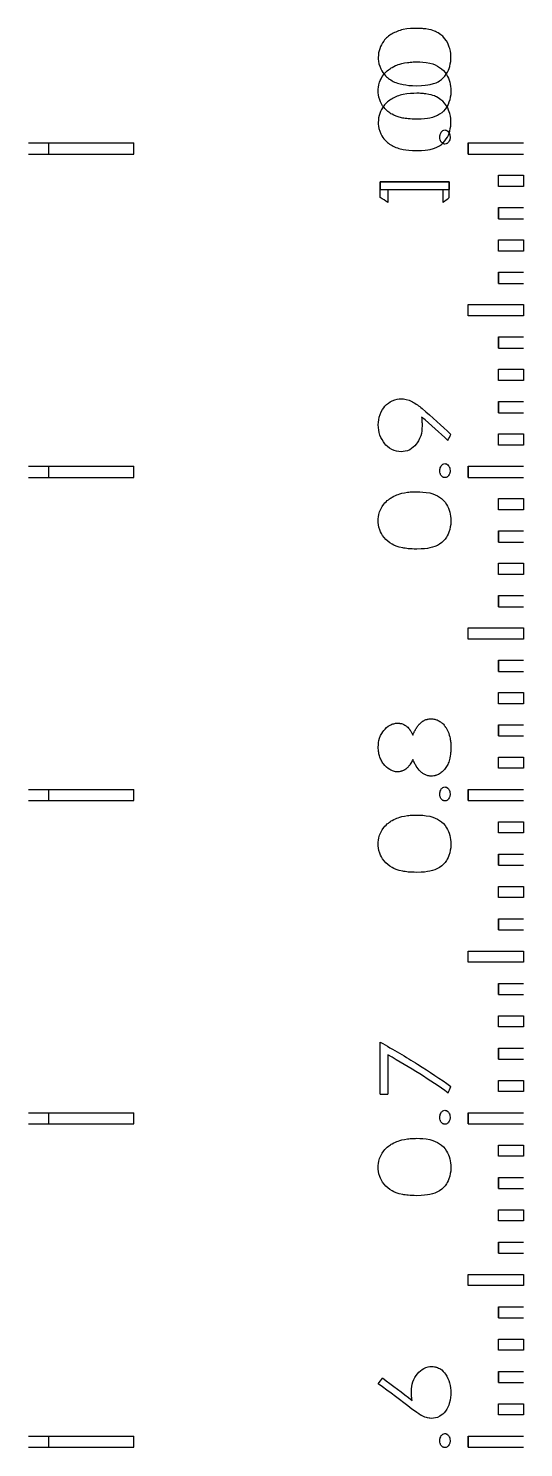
# Model space of a CAD drawing. Header units: inches. Extents: x -0.24 to 0.24, y -1.88 to 1.97.
# Drawn here: x -0.176 to 0.176, y 0.044 to 1.053 of the extents above; entities that cross this region are included whole.
import ezdxf

# ---------------------------------------------------------------- set-up
doc = ezdxf.new("R2010")
doc.units = ezdxf.units.IN
doc.layers.get('0').update_dxf_attribs({"linetype": 'CONTINUOUS'})

msp = doc.modelspace()

# ---------------------------------------------------------------- linework, layer by layer
for p, q in [((-0.176, 0.972), (-0.101, 0.972)), ((-0.1618, 0.972), (-0.1618, 0.964)), ((-0.101, 0.964), (-0.101, 0.972)), ((0.1367, 0.972), (0.176, 0.972)), ((-0.176, 0.964), (-0.101, 0.964)), ((0.1367, 0.964), (0.176, 0.964)), ((0.0741, 0.9442), (0.0741, 0.9388)), ((0.0741, 0.9331), (0.0741, 0.9442)), ((0.1232, 0.9331), (0.1232, 0.9442)), ((0.1232, 0.9442), (0.1232, 0.9388)), ((0.0741, 0.9388), (0.1187, 0.9388)), ((0.0796, 0.9388), (0.1232, 0.9388)), ((0.0796, 0.9388), (0.0796, 0.9295)), ((0.1187, 0.9388), (0.1187, 0.9295)), ((0.1581, 0.926), (0.176, 0.926)), ((0.1581, 0.918), (0.176, 0.918)), ((0.1581, 0.88), (0.176, 0.88)), ((0.1581, 0.872), (0.176, 0.872)), ((0.1581, 0.834), (0.176, 0.834)), ((0.1581, 0.826), (0.176, 0.826)), ((0.1581, 0.788), (0.176, 0.788)), ((0.1581, 0.78), (0.176, 0.78)), ((-0.176, 0.742), (-0.101, 0.742)), ((-0.1618, 0.742), (-0.1618, 0.734)), ((-0.101, 0.734), (-0.101, 0.742)), ((0.1367, 0.742), (0.176, 0.742)), ((-0.176, 0.734), (-0.101, 0.734)), ((0.1367, 0.734), (0.176, 0.734)), ((0.1581, 0.696), (0.176, 0.696)), ((0.1581, 0.688), (0.176, 0.688)), ((0.1581, 0.65), (0.176, 0.65)), ((0.1581, 0.642), (0.176, 0.642)), ((0.1581, 0.604), (0.176, 0.604)), ((0.1581, 0.596), (0.176, 0.596)), ((0.1581, 0.558), (0.176, 0.558)), ((0.1581, 0.55), (0.176, 0.55)), ((-0.176, 0.512), (-0.101, 0.512)), ((-0.1618, 0.512), (-0.1618, 0.504)), ((-0.101, 0.504), (-0.101, 0.512)), ((0.1367, 0.512), (0.176, 0.512)), ((-0.176, 0.504), (-0.101, 0.504)), ((0.1367, 0.504), (0.176, 0.504)), ((0.1581, 0.466), (0.176, 0.466)), ((0.1581, 0.458), (0.176, 0.458)), ((0.1581, 0.42), (0.176, 0.42)), ((0.1581, 0.412), (0.176, 0.412)), ((0.1581, 0.374), (0.176, 0.374)), ((0.1581, 0.366), (0.176, 0.366)), ((0.0741, 0.2953), (0.0741, 0.3322)), ((0.0796, 0.3231), (0.0796, 0.2953)), ((0.1581, 0.328), (0.176, 0.328)), ((0.1581, 0.32), (0.176, 0.32)), ((0.0741, 0.2953), (0.0796, 0.2953)), ((-0.176, 0.282), (-0.101, 0.282)), ((-0.176, 0.274), (-0.101, 0.274)), ((-0.1618, 0.282), (-0.1618, 0.274)), ((-0.101, 0.274), (-0.101, 0.282)), ((0.1367, 0.282), (0.176, 0.282)), ((0.1367, 0.274), (0.176, 0.274)), ((0.1581, 0.236), (0.176, 0.236)), ((0.1581, 0.228), (0.176, 0.228)), ((0.1581, 0.19), (0.176, 0.19)), ((0.1581, 0.182), (0.176, 0.182)), ((0.1581, 0.144), (0.176, 0.144)), ((0.1581, 0.136), (0.176, 0.136)), ((0.1581, 0.098), (0.176, 0.098)), ((0.1581, 0.09), (0.176, 0.09)), ((-0.176, 0.052), (-0.101, 0.052)), ((-0.1618, 0.052), (-0.1618, 0.044)), ((-0.101, 0.044), (-0.101, 0.052)), ((0.1367, 0.052), (0.176, 0.052)), ((-0.176, 0.044), (-0.101, 0.044)), ((0.1367, 0.044), (0.176, 0.044))]:
    msp.add_line(p, q)
for points in [[(0.1367, 0.972), (0.1367, 0.964)], [(0.0741, 0.9442), (0.1232, 0.9442)], [(0.1581, 0.949), (0.176, 0.949), (0.176, 0.941), (0.1581, 0.941)], [(0.1581, 0.926), (0.1581, 0.918)], [(0.1581, 0.903), (0.176, 0.903), (0.176, 0.895), (0.1581, 0.895)], [(0.1581, 0.88), (0.1581, 0.872)], [(0.1367, 0.857), (0.176, 0.857), (0.176, 0.849), (0.1367, 0.849)], [(0.1581, 0.834), (0.1581, 0.826)], [(0.1581, 0.811), (0.176, 0.811), (0.176, 0.803), (0.1581, 0.803)], [(0.1581, 0.788), (0.1581, 0.78)], [(0.1581, 0.765), (0.176, 0.765), (0.176, 0.757), (0.1581, 0.757)], [(0.1367, 0.742), (0.1367, 0.734)], [(0.1581, 0.719), (0.176, 0.719), (0.176, 0.711), (0.1581, 0.711)], [(0.1581, 0.696), (0.1581, 0.688)], [(0.1581, 0.673), (0.176, 0.673), (0.176, 0.665), (0.1581, 0.665)], [(0.1581, 0.65), (0.1581, 0.642)], [(0.1367, 0.627), (0.176, 0.627), (0.176, 0.619), (0.1367, 0.619)], [(0.1581, 0.604), (0.1581, 0.596)], [(0.1581, 0.581), (0.176, 0.581), (0.176, 0.573), (0.1581, 0.573)], [(0.1581, 0.558), (0.1581, 0.55)], [(0.1581, 0.535), (0.176, 0.535), (0.176, 0.527), (0.1581, 0.527)], [(0.1367, 0.512), (0.1367, 0.504)], [(0.1581, 0.489), (0.176, 0.489), (0.176, 0.481), (0.1581, 0.481)], [(0.1581, 0.466), (0.1581, 0.458)], [(0.1581, 0.443), (0.176, 0.443), (0.176, 0.435), (0.1581, 0.435)], [(0.1581, 0.42), (0.1581, 0.412)], [(0.1367, 0.397), (0.176, 0.397), (0.176, 0.389), (0.1367, 0.389)], [(0.1581, 0.374), (0.1581, 0.366)], [(0.1581, 0.351), (0.176, 0.351), (0.176, 0.343), (0.1581, 0.343)], [(0.1581, 0.328), (0.1581, 0.32)], [(0.1581, 0.305), (0.176, 0.305), (0.176, 0.297), (0.1581, 0.297)], [(0.1367, 0.282), (0.1367, 0.274)], [(0.1581, 0.259), (0.176, 0.259), (0.176, 0.251), (0.1581, 0.251)], [(0.1581, 0.236), (0.1581, 0.228)], [(0.1581, 0.213), (0.176, 0.213), (0.176, 0.205), (0.1581, 0.205)], [(0.1581, 0.19), (0.1581, 0.182)], [(0.1367, 0.167), (0.176, 0.167), (0.176, 0.159), (0.1367, 0.159)], [(0.1581, 0.144), (0.1581, 0.136)], [(0.1581, 0.121), (0.176, 0.121), (0.176, 0.113), (0.1581, 0.113)], [(0.1581, 0.098), (0.1581, 0.09)], [(0.1581, 0.075), (0.176, 0.075), (0.176, 0.067), (0.1581, 0.067)], [(0.1367, 0.052), (0.1367, 0.044)]]:
    msp.add_lwpolyline(points, close=True)
for centre, major_axis, ratio, start_param, end_param in [((-0.0252, 0.9313), (-0.2077, 0.1069), 0.216906, 4.298479, 4.328826), ((-0.0396, 0.9313), (0.2157, 0.0897), 0.34142, 5.384861, 5.415208), ((-0.1602, 0.7624), (0.2867, 0.3529), 0.52626, 5.11078, 5.121992), ((-0.2746, 0.2984), (0.3451, 0.5415), 0.554309, 5.047922, 5.056021), ((-0.0716, 0.0912), (0.2517, 0.3054), 0.292369, 4.942244, 4.955444)]:
    msp.add_ellipse(centre, major_axis=major_axis, ratio=ratio, start_param=start_param, end_param=end_param)
for points, knots in [([(0.1001, 1.0534), (0.0974, 1.0533), (0.094, 1.0533), (0.0872, 1.0518), (0.0846, 1.0507), (0.0803, 1.0482), (0.0782, 1.0465), (0.0753, 1.0428), (0.0744, 1.0409), (0.073, 1.0369), (0.0727, 1.035), (0.0727, 1.0327)], [-0.1041501, -0.1041501, -0.1041501, -0.1041501, -0.0807657, -0.0807657, -0.0586746, -0.0586746, -0.0352729, -0.0352729, -0.0177305, -0.0177305, 0, 0, 0, 0]), ([(0.1243, 1.0327), (0.1243, 1.0343), (0.1242, 1.0365), (0.1232, 1.0403), (0.1225, 1.0423), (0.1194, 1.0472), (0.1174, 1.0488), (0.1147, 1.0506), (0.1134, 1.0512), (0.1114, 1.052), (0.1094, 1.0526), (0.1052, 1.0532), (0.1042, 1.0532), (0.1025, 1.0533), (0.1012, 1.0534), (0.1001, 1.0534)], [-0.05564608, -0.05564608, -0.05564608, -0.05564608, -0.0468896, -0.0468896, -0.04262605, -0.04262605, -0.03710661, -0.03710661, -0.02892229, -0.02892229, -0.01686502, -0.01686502, -0.01095235, -0.01095235, 0, 0, 0, 0]), ([(0.0727, 1.0327), (0.0727, 1.0312), (0.0728, 1.029), (0.0746, 1.0239), (0.0758, 1.0221), (0.0781, 1.0192), (0.0801, 1.0175), (0.0849, 1.0148), (0.0875, 1.014), (0.0926, 1.013), (0.0956, 1.0126), (0.1001, 1.0126)], [-0.2342191, -0.2342191, -0.2342191, -0.2342191, -0.1955621, -0.1955621, -0.1575839, -0.1575839, -0.0998033, -0.0998033, -0.0415217, -0.0415217, 0, 0, 0, 0]), ([(0.1001, 1.0126), (0.105, 1.0127), (0.1076, 1.013), (0.113, 1.0142), (0.1151, 1.0153), (0.1181, 1.0173), (0.1197, 1.0189), (0.1222, 1.0226), (0.123, 1.0245), (0.1242, 1.0289), (0.1243, 1.0311), (0.1243, 1.0327)], [-0.04051557, -0.04051557, -0.04051557, -0.04051557, -0.03680281, -0.03680281, -0.03043587, -0.03043587, -0.0205326, -0.0205326, -0.01211017, -0.01211017, 0, 0, 0, 0]), ([(0.0727, 1.0088), (0.0727, 1.0104), (0.0728, 1.0126), (0.0741, 1.0164), (0.075, 1.0185), (0.0788, 1.0234), (0.0812, 1.0249), (0.0844, 1.0267), (0.0859, 1.0273), (0.0881, 1.0281), (0.0904, 1.0287), (0.0949, 1.0293), (0.0959, 1.0294), (0.0977, 1.0295), (0.0989, 1.0295), (0.1001, 1.0295)], [-0.05564608, -0.05564608, -0.05564608, -0.05564608, -0.0468896, -0.0468896, -0.04262605, -0.04262605, -0.03710661, -0.03710661, -0.02892229, -0.02892229, -0.01686502, -0.01686502, -0.01095235, -0.01095235, 0, 0, 0, 0]), ([(0.1001, 1.0295), (0.1027, 1.0295), (0.106, 1.0294), (0.1123, 1.028), (0.1145, 1.0269), (0.1182, 1.0243), (0.1199, 1.0227), (0.1222, 1.0189), (0.123, 1.0171), (0.124, 1.0131), (0.1243, 1.0112), (0.1243, 1.0088)], [-0.1041501, -0.1041501, -0.1041501, -0.1041501, -0.0807657, -0.0807657, -0.0586746, -0.0586746, -0.0352729, -0.0352729, -0.0177305, -0.0177305, 0, 0, 0, 0]), ([(0.1001, 0.9888), (0.0951, 0.9888), (0.0923, 0.9892), (0.0864, 0.9903), (0.0839, 0.9915), (0.0804, 0.9934), (0.0784, 0.995), (0.0754, 0.9988), (0.0744, 1.0007), (0.0728, 1.0051), (0.0727, 1.0072), (0.0727, 1.0088)], [-0.04051557, -0.04051557, -0.04051557, -0.04051557, -0.03680281, -0.03680281, -0.03043587, -0.03043587, -0.0205326, -0.0205326, -0.01211017, -0.01211017, 0, 0, 0, 0]), ([(0.1001, 1.0072), (0.0974, 1.0072), (0.094, 1.0071), (0.0872, 1.0057), (0.0846, 1.0046), (0.0803, 1.002), (0.0782, 1.0004), (0.0753, 0.9966), (0.0744, 0.9948), (0.073, 0.9908), (0.0727, 0.9888), (0.0727, 0.9865)], [-0.1041501, -0.1041501, -0.1041501, -0.1041501, -0.0807657, -0.0807657, -0.0586746, -0.0586746, -0.0352729, -0.0352729, -0.0177305, -0.0177305, 0, 0, 0, 0]), ([(0.1243, 1.0088), (0.1243, 1.0074), (0.1242, 1.0051), (0.1228, 1), (0.1219, 0.9983), (0.12, 0.9954), (0.1184, 0.9937), (0.1142, 0.991), (0.112, 0.9901), (0.1073, 0.9892), (0.1046, 0.9888), (0.1001, 0.9888)], [-0.2342191, -0.2342191, -0.2342191, -0.2342191, -0.1955621, -0.1955621, -0.1575839, -0.1575839, -0.0998033, -0.0998033, -0.0415217, -0.0415217, 0, 0, 0, 0]), ([(0.1243, 0.9865), (0.1243, 0.9881), (0.1242, 0.9903), (0.1232, 0.9941), (0.1225, 0.9962), (0.1194, 1.0011), (0.1174, 1.0026), (0.1147, 1.0044), (0.1134, 1.005), (0.1114, 1.0058), (0.1094, 1.0064), (0.1052, 1.007), (0.1042, 1.0071), (0.1025, 1.0072), (0.1012, 1.0072), (0.1001, 1.0072)], [-0.05564608, -0.05564608, -0.05564608, -0.05564608, -0.0468896, -0.0468896, -0.04262605, -0.04262605, -0.03710661, -0.03710661, -0.02892229, -0.02892229, -0.01686502, -0.01686502, -0.01095235, -0.01095235, 0, 0, 0, 0]), ([(0.0727, 0.9865), (0.0727, 0.9851), (0.0728, 0.9828), (0.0746, 0.9777), (0.0758, 0.976), (0.0781, 0.9731), (0.0801, 0.9714), (0.0849, 0.9686), (0.0875, 0.9678), (0.0926, 0.9668), (0.0956, 0.9665), (0.1001, 0.9665)], [-0.2342191, -0.2342191, -0.2342191, -0.2342191, -0.1955621, -0.1955621, -0.1575839, -0.1575839, -0.0998033, -0.0998033, -0.0415217, -0.0415217, 0, 0, 0, 0]), ([(0.1001, 0.9665), (0.105, 0.9665), (0.1076, 0.9669), (0.113, 0.968), (0.1151, 0.9692), (0.1181, 0.9711), (0.1197, 0.9727), (0.1222, 0.9765), (0.123, 0.9784), (0.1242, 0.9828), (0.1243, 0.9849), (0.1243, 0.9865)], [-0.04051557, -0.04051557, -0.04051557, -0.04051557, -0.03680281, -0.03680281, -0.03043587, -0.03043587, -0.0205326, -0.0205326, -0.01211017, -0.01211017, 0, 0, 0, 0]), ([(0.1164, 0.9761), (0.1165, 0.9765), (0.1165, 0.9768), (0.1165, 0.9772), (0.1166, 0.9773), (0.1166, 0.9775), (0.1166, 0.9776), (0.1166, 0.9778), (0.1167, 0.9779), (0.1167, 0.978), (0.1169, 0.9786), (0.1172, 0.9791), (0.1175, 0.9796), (0.1177, 0.9799), (0.1179, 0.9801), (0.1181, 0.9803), (0.1182, 0.9804), (0.1183, 0.9804), (0.1184, 0.9805), (0.1185, 0.9806), (0.1186, 0.9807), (0.1187, 0.9807), (0.1191, 0.9809), (0.1195, 0.981), (0.1201, 0.9811)], [0, 0, 0, 0, 0.125, 0.125, 0.125, 0.1875, 0.1875, 0.1875, 0.25, 0.25, 0.25, 0.5, 0.5, 0.5, 0.625, 0.625, 0.625, 0.68751, 0.68751, 0.68751, 0.75, 0.75, 0.75, 1, 1, 1, 1]), ([(0.1201, 0.9811), (0.1204, 0.9811), (0.1207, 0.981), (0.1209, 0.9809), (0.1211, 0.9809), (0.1212, 0.9809), (0.1213, 0.9808), (0.1214, 0.9808), (0.1214, 0.9808), (0.1215, 0.9807), (0.122, 0.9805), (0.1224, 0.9801), (0.1227, 0.9796), (0.1229, 0.9794), (0.123, 0.9791), (0.1231, 0.9789), (0.1232, 0.9787), (0.1233, 0.9786), (0.1233, 0.9784), (0.1234, 0.9783), (0.1234, 0.9781), (0.1235, 0.978), (0.1236, 0.9775), (0.1237, 0.9769), (0.1237, 0.9761)], [0, 0, 0, 0, 0.125, 0.125, 0.125, 0.1875, 0.1875, 0.1875, 0.25, 0.25, 0.25, 0.5, 0.5, 0.5, 0.625, 0.625, 0.625, 0.687509, 0.687509, 0.687509, 0.75, 0.75, 0.75, 1, 1, 1, 1]), ([(0.1201, 0.9711), (0.1198, 0.9711), (0.1196, 0.9711), (0.1193, 0.9712), (0.1192, 0.9712), (0.1191, 0.9713), (0.119, 0.9713), (0.1189, 0.9713), (0.1188, 0.9714), (0.1187, 0.9714), (0.1183, 0.9717), (0.1179, 0.9721), (0.1175, 0.9725), (0.1173, 0.9728), (0.1172, 0.973), (0.117, 0.9733), (0.117, 0.9734), (0.1169, 0.9736), (0.1169, 0.9737), (0.1168, 0.9739), (0.1167, 0.974), (0.1167, 0.9742), (0.1166, 0.9746), (0.1165, 0.9753), (0.1164, 0.9761)], [0, 0, 0, 0, 0.125, 0.125, 0.125, 0.1875, 0.1875, 0.1875, 0.25, 0.25, 0.25, 0.5, 0.5, 0.5, 0.625, 0.625, 0.625, 0.687509, 0.687509, 0.687509, 0.75, 0.75, 0.75, 1, 1, 1, 1]), ([(0.1237, 0.9761), (0.1237, 0.9759), (0.1237, 0.9757), (0.1237, 0.9755), (0.1237, 0.9754), (0.1237, 0.9753), (0.1237, 0.9753), (0.1237, 0.9752), (0.1237, 0.9752), (0.1237, 0.9751), (0.1236, 0.9748), (0.1236, 0.9745), (0.1235, 0.9742), (0.1233, 0.9736), (0.123, 0.973), (0.1227, 0.9725), (0.1225, 0.9723), (0.1223, 0.9721), (0.1221, 0.9719), (0.122, 0.9718), (0.1219, 0.9717), (0.1218, 0.9717), (0.1217, 0.9716), (0.1216, 0.9715), (0.1215, 0.9715), (0.1212, 0.9712), (0.1207, 0.9711), (0.1201, 0.9711)], [0, 0, 0, 0, 0.0625, 0.0625, 0.0625, 0.093755, 0.093755, 0.093755, 0.125, 0.125, 0.125, 0.25, 0.25, 0.25, 0.5, 0.5, 0.5, 0.625, 0.625, 0.625, 0.68751, 0.68751, 0.68751, 0.75, 0.75, 0.75, 1, 1, 1, 1]), ([(0.0727, 0.7713), (0.0728, 0.7739), (0.073, 0.7761), (0.075, 0.7814), (0.0763, 0.7833), (0.079, 0.7862), (0.0807, 0.7875), (0.0852, 0.7897), (0.0873, 0.7898), (0.089, 0.7899)], [-0.043685, -0.043685, -0.043685, -0.043685, -0.0354731, -0.0354731, -0.02683912, -0.02683912, -0.01538497, -0.01538497, 0, 0, 0, 0]), ([(0.089, 0.7899), (0.0911, 0.7898), (0.0936, 0.7896), (0.0993, 0.7865), (0.1017, 0.7847), (0.1038, 0.783)], [-0.0574192, -0.0574192, -0.0574192, -0.0574192, -0.02350641, -0.02350641, 0, 0, 0, 0]), ([(0.089, 0.7522), (0.0869, 0.7523), (0.0847, 0.7526), (0.0799, 0.7551), (0.0783, 0.7567), (0.0759, 0.7597), (0.0747, 0.7618), (0.073, 0.7666), (0.0728, 0.7687), (0.0727, 0.7713)], [-0.06416846, -0.06416846, -0.06416846, -0.06416846, -0.05124549, -0.05124549, -0.03912226, -0.03912226, -0.02039913, -0.02039913, 0, 0, 0, 0]), ([(0.1038, 0.7706), (0.1038, 0.7681), (0.1036, 0.7659), (0.1019, 0.7607), (0.1006, 0.7588), (0.0984, 0.756), (0.0969, 0.7546), (0.0929, 0.7525), (0.0908, 0.7523), (0.089, 0.7522)], [-0.04441304, -0.04441304, -0.04441304, -0.04441304, -0.03744292, -0.03744292, -0.02872176, -0.02872176, -0.01584569, -0.01584569, 0, 0, 0, 0]), ([(0.1035, 0.7769), (0.1036, 0.7755), (0.1037, 0.7745), (0.1037, 0.7738), (0.1038, 0.7731), (0.1038, 0.772), (0.1038, 0.7706)], [0, 0, 0, 0, 0.5, 0.5, 0.5, 1, 1, 1, 1]), ([(0.1164, 0.7388), (0.1165, 0.7392), (0.1165, 0.7395), (0.1165, 0.7399), (0.1166, 0.74), (0.1166, 0.7402), (0.1166, 0.7403), (0.1166, 0.7404), (0.1167, 0.7405), (0.1167, 0.7407), (0.1169, 0.7413), (0.1172, 0.7418), (0.1175, 0.7423), (0.1177, 0.7426), (0.1179, 0.7428), (0.1181, 0.743), (0.1182, 0.743), (0.1183, 0.7431), (0.1184, 0.7432), (0.1185, 0.7433), (0.1186, 0.7434), (0.1187, 0.7434), (0.1191, 0.7436), (0.1195, 0.7437), (0.1201, 0.7438)], [0, 0, 0, 0, 0.125, 0.125, 0.125, 0.1875, 0.1875, 0.1875, 0.25, 0.25, 0.25, 0.5, 0.5, 0.5, 0.625, 0.625, 0.625, 0.68751, 0.68751, 0.68751, 0.75, 0.75, 0.75, 1, 1, 1, 1]), ([(0.1201, 0.7338), (0.1198, 0.7338), (0.1196, 0.7338), (0.1193, 0.7339), (0.1192, 0.7339), (0.1191, 0.734), (0.119, 0.734), (0.1189, 0.734), (0.1188, 0.7341), (0.1187, 0.7341), (0.1183, 0.7344), (0.1179, 0.7347), (0.1175, 0.7352), (0.1173, 0.7355), (0.1172, 0.7357), (0.117, 0.736), (0.117, 0.7361), (0.1169, 0.7363), (0.1169, 0.7364), (0.1168, 0.7366), (0.1167, 0.7367), (0.1167, 0.7368), (0.1166, 0.7373), (0.1165, 0.738), (0.1164, 0.7388)], [0, 0, 0, 0, 0.125, 0.125, 0.125, 0.1875, 0.1875, 0.1875, 0.25, 0.25, 0.25, 0.5, 0.5, 0.5, 0.625, 0.625, 0.625, 0.687509, 0.687509, 0.687509, 0.75, 0.75, 0.75, 1, 1, 1, 1]), ([(0.1201, 0.7438), (0.1204, 0.7437), (0.1207, 0.7437), (0.1209, 0.7436), (0.1211, 0.7436), (0.1212, 0.7436), (0.1213, 0.7435), (0.1214, 0.7435), (0.1214, 0.7435), (0.1215, 0.7434), (0.122, 0.7432), (0.1224, 0.7428), (0.1227, 0.7423), (0.1229, 0.7421), (0.123, 0.7418), (0.1231, 0.7415), (0.1232, 0.7414), (0.1233, 0.7413), (0.1233, 0.7411), (0.1234, 0.741), (0.1234, 0.7408), (0.1235, 0.7407), (0.1236, 0.7402), (0.1237, 0.7396), (0.1237, 0.7388)], [0, 0, 0, 0, 0.125, 0.125, 0.125, 0.1875, 0.1875, 0.1875, 0.25, 0.25, 0.25, 0.5, 0.5, 0.5, 0.625, 0.625, 0.625, 0.687509, 0.687509, 0.687509, 0.75, 0.75, 0.75, 1, 1, 1, 1]), ([(0.1237, 0.7388), (0.1237, 0.7386), (0.1237, 0.7384), (0.1237, 0.7382), (0.1237, 0.7381), (0.1237, 0.738), (0.1237, 0.738), (0.1237, 0.7379), (0.1237, 0.7379), (0.1237, 0.7378), (0.1236, 0.7375), (0.1236, 0.7372), (0.1235, 0.7369), (0.1233, 0.7362), (0.123, 0.7357), (0.1227, 0.7352), (0.1225, 0.735), (0.1223, 0.7348), (0.1221, 0.7346), (0.122, 0.7345), (0.1219, 0.7344), (0.1218, 0.7344), (0.1217, 0.7343), (0.1216, 0.7342), (0.1215, 0.7341), (0.1212, 0.7339), (0.1207, 0.7338), (0.1201, 0.7338)], [0, 0, 0, 0, 0.0625, 0.0625, 0.0625, 0.093755, 0.093755, 0.093755, 0.125, 0.125, 0.125, 0.25, 0.25, 0.25, 0.5, 0.5, 0.5, 0.625, 0.625, 0.625, 0.68751, 0.68751, 0.68751, 0.75, 0.75, 0.75, 1, 1, 1, 1]), ([(0.0727, 0.7031), (0.0727, 0.7047), (0.0728, 0.7068), (0.0741, 0.7107), (0.075, 0.7127), (0.0788, 0.7176), (0.0812, 0.7191), (0.0844, 0.721), (0.0859, 0.7215), (0.0881, 0.7223), (0.0904, 0.723), (0.0949, 0.7236), (0.0959, 0.7236), (0.0977, 0.7237), (0.0989, 0.7238), (0.1001, 0.7238)], [-0.05564608, -0.05564608, -0.05564608, -0.05564608, -0.0468896, -0.0468896, -0.04262605, -0.04262605, -0.03710661, -0.03710661, -0.02892229, -0.02892229, -0.01686502, -0.01686502, -0.01095235, -0.01095235, 0, 0, 0, 0]), ([(0.1001, 0.7238), (0.1027, 0.7237), (0.106, 0.7236), (0.1123, 0.7222), (0.1145, 0.7211), (0.1182, 0.7186), (0.1199, 0.7169), (0.1222, 0.7131), (0.123, 0.7113), (0.124, 0.7073), (0.1243, 0.7054), (0.1243, 0.7031)], [-0.1041501, -0.1041501, -0.1041501, -0.1041501, -0.0807657, -0.0807657, -0.0586746, -0.0586746, -0.0352729, -0.0352729, -0.0177305, -0.0177305, 0, 0, 0, 0]), ([(0.1001, 0.683), (0.0951, 0.683), (0.0923, 0.6834), (0.0864, 0.6845), (0.0839, 0.6857), (0.0804, 0.6877), (0.0784, 0.6892), (0.0754, 0.693), (0.0744, 0.6949), (0.0728, 0.6993), (0.0727, 0.7015), (0.0727, 0.7031)], [-0.04051557, -0.04051557, -0.04051557, -0.04051557, -0.03680281, -0.03680281, -0.03043587, -0.03043587, -0.0205326, -0.0205326, -0.01211017, -0.01211017, 0, 0, 0, 0]), ([(0.1243, 0.7031), (0.1243, 0.7016), (0.1242, 0.6994), (0.1228, 0.6943), (0.1219, 0.6925), (0.12, 0.6896), (0.1184, 0.6879), (0.1142, 0.6852), (0.112, 0.6843), (0.1073, 0.6834), (0.1046, 0.683), (0.1001, 0.683)], [-0.2342191, -0.2342191, -0.2342191, -0.2342191, -0.1955621, -0.1955621, -0.1575839, -0.1575839, -0.0998033, -0.0998033, -0.0415217, -0.0415217, 0, 0, 0, 0]), ([(0.0727, 0.5421), (0.0727, 0.5445), (0.0729, 0.5463), (0.0746, 0.5511), (0.0757, 0.5528), (0.0778, 0.5554), (0.0794, 0.5568), (0.0819, 0.5582), (0.0828, 0.5585), (0.0846, 0.559), (0.0852, 0.5591), (0.0866, 0.5592)], [-0.08324677, -0.08324677, -0.08324677, -0.08324677, -0.06831475, -0.06831475, -0.050884, -0.050884, -0.02516055, -0.02516055, -0.01161502, -0.01161502, 0, 0, 0, 0]), ([(0.0866, 0.5592), (0.0869, 0.5591), (0.0873, 0.5591), (0.0876, 0.5591), (0.0877, 0.5591), (0.0878, 0.5591), (0.088, 0.5591), (0.088, 0.5591), (0.0881, 0.559), (0.0881, 0.559), (0.0882, 0.559), (0.0882, 0.559), (0.0883, 0.559), (0.0889, 0.5589), (0.0894, 0.5588), (0.09, 0.5586), (0.0905, 0.5584), (0.091, 0.5581), (0.0916, 0.5578), (0.0918, 0.5577), (0.0921, 0.5575), (0.0923, 0.5573), (0.0925, 0.5572), (0.0928, 0.557), (0.093, 0.5568), (0.0934, 0.5564), (0.0938, 0.556), (0.0943, 0.5555), (0.0945, 0.5553), (0.0947, 0.555), (0.0948, 0.5548), (0.0949, 0.5547), (0.095, 0.5545), (0.0951, 0.5544), (0.0952, 0.5543), (0.0952, 0.5543), (0.0953, 0.5542), (0.0953, 0.5541), (0.0954, 0.554), (0.0954, 0.554), (0.096, 0.5532), (0.0966, 0.5521), (0.0972, 0.5506)], [0, 0, 0, 0, 0.062511, 0.062511, 0.062511, 0.09375, 0.09375, 0.09375, 0.109377, 0.109377, 0.109377, 0.125, 0.125, 0.125, 0.25, 0.25, 0.25, 0.375, 0.375, 0.375, 0.437505, 0.437505, 0.437505, 0.5, 0.5, 0.5, 0.625032, 0.625032, 0.625032, 0.687523, 0.687523, 0.687523, 0.71875, 0.71875, 0.71875, 0.734379, 0.734379, 0.734379, 0.75, 0.75, 0.75, 1, 1, 1, 1]), ([(0.0972, 0.5506), (0.0975, 0.5511), (0.0977, 0.5516), (0.0978, 0.552), (0.0979, 0.5521), (0.098, 0.5523), (0.0981, 0.5525), (0.0982, 0.5526), (0.0982, 0.5528), (0.0983, 0.5529), (0.0986, 0.5536), (0.099, 0.5543), (0.0995, 0.5551), (0.0999, 0.5559), (0.1004, 0.5566), (0.1009, 0.5572), (0.1011, 0.5575), (0.1014, 0.5578), (0.1016, 0.5581), (0.1018, 0.5582), (0.1019, 0.5584), (0.102, 0.5585), (0.1022, 0.5586), (0.1023, 0.5588), (0.1024, 0.5589), (0.103, 0.5595), (0.1036, 0.5599), (0.1042, 0.5604), (0.1045, 0.5606), (0.1048, 0.5608), (0.1051, 0.5609), (0.1054, 0.5611), (0.1057, 0.5613), (0.1061, 0.5614), (0.1064, 0.5616), (0.1068, 0.5617), (0.1071, 0.5618), (0.1073, 0.5618), (0.1074, 0.5619), (0.1076, 0.5619), (0.1078, 0.562), (0.108, 0.562), (0.1081, 0.562), (0.1086, 0.5621), (0.1093, 0.5622), (0.1101, 0.5622)], [0, 0, 0, 0, 0.0625, 0.0625, 0.0625, 0.093751, 0.093751, 0.093751, 0.125, 0.125, 0.125, 0.25, 0.25, 0.25, 0.375019, 0.375019, 0.375019, 0.4375, 0.4375, 0.4375, 0.468754, 0.468754, 0.468754, 0.5, 0.5, 0.5, 0.625, 0.625, 0.625, 0.687497, 0.687497, 0.687497, 0.75, 0.75, 0.75, 0.8125, 0.8125, 0.8125, 0.843759, 0.843759, 0.843759, 0.875, 0.875, 0.875, 1, 1, 1, 1]), ([(0.1101, 0.5622), (0.1106, 0.5622), (0.1111, 0.5622), (0.1115, 0.5621), (0.112, 0.5621), (0.1123, 0.562), (0.1128, 0.5619), (0.1132, 0.5619), (0.1136, 0.5617), (0.114, 0.5616), (0.1144, 0.5615), (0.1148, 0.5613), (0.1152, 0.5611), (0.1156, 0.5609), (0.116, 0.5607), (0.1164, 0.5604), (0.1168, 0.5602), (0.1172, 0.5599), (0.1175, 0.5596), (0.1177, 0.5595), (0.1179, 0.5593), (0.1181, 0.5592), (0.1181, 0.5591), (0.1182, 0.559), (0.1183, 0.559), (0.1184, 0.5589), (0.1184, 0.5588), (0.1185, 0.5588), (0.1188, 0.5585), (0.1191, 0.5582), (0.1195, 0.5577)], [0, 0, 0, 0, 0.125, 0.125, 0.125, 0.25, 0.25, 0.25, 0.370836, 0.370836, 0.370836, 0.5, 0.5, 0.5, 0.625982, 0.625982, 0.625982, 0.75, 0.75, 0.75, 0.812199, 0.812199, 0.812199, 0.843439, 0.843439, 0.843439, 0.874738, 0.874738, 0.874738, 1, 1, 1, 1]), ([(0.1195, 0.5577), (0.1198, 0.5574), (0.12, 0.5571), (0.1202, 0.5568), (0.1203, 0.5567), (0.1204, 0.5566), (0.1205, 0.5564), (0.1205, 0.5564), (0.1206, 0.5563), (0.1206, 0.5563), (0.1206, 0.5562), (0.1207, 0.5562), (0.1207, 0.5561), (0.1211, 0.5556), (0.1214, 0.555), (0.1217, 0.5544), (0.122, 0.5538), (0.1223, 0.5532), (0.1226, 0.5526), (0.1228, 0.5519), (0.123, 0.5512), (0.1232, 0.5505), (0.1234, 0.5498), (0.1236, 0.5491), (0.1237, 0.5484), (0.1238, 0.548), (0.1238, 0.5477), (0.1239, 0.5473), (0.1239, 0.5471), (0.124, 0.5469), (0.124, 0.5468), (0.124, 0.5467), (0.124, 0.5466), (0.124, 0.5465), (0.124, 0.5464), (0.124, 0.5463), (0.1241, 0.5462), (0.1242, 0.5451), (0.1243, 0.5436), (0.1243, 0.5418)], [0, 0, 0, 0, 0.062511, 0.062511, 0.062511, 0.09375, 0.09375, 0.09375, 0.109377, 0.109377, 0.109377, 0.125, 0.125, 0.125, 0.25, 0.25, 0.25, 0.374998, 0.374998, 0.374998, 0.5, 0.5, 0.5, 0.625031, 0.625031, 0.625031, 0.687523, 0.687523, 0.687523, 0.71875, 0.71875, 0.71875, 0.734379, 0.734379, 0.734379, 0.75, 0.75, 0.75, 1, 1, 1, 1]), ([(0.0864, 0.5245), (0.0861, 0.5246), (0.0858, 0.5246), (0.0856, 0.5246), (0.0855, 0.5246), (0.0854, 0.5246), (0.0853, 0.5246), (0.0852, 0.5246), (0.0851, 0.5246), (0.085, 0.5246), (0.0845, 0.5247), (0.084, 0.5248), (0.0836, 0.5249), (0.0827, 0.5252), (0.0818, 0.5256), (0.0809, 0.5261), (0.0792, 0.5271), (0.0777, 0.5285), (0.0764, 0.5301), (0.0758, 0.531), (0.0753, 0.5318), (0.0748, 0.5328), (0.0743, 0.5337), (0.0739, 0.5347), (0.0736, 0.5358), (0.0735, 0.5363), (0.0733, 0.5368), (0.0732, 0.5373), (0.0731, 0.5376), (0.0731, 0.5378), (0.073, 0.5381), (0.073, 0.5382), (0.073, 0.5384), (0.073, 0.5385), (0.073, 0.5386), (0.0729, 0.5388), (0.0729, 0.5389), (0.0728, 0.5397), (0.0727, 0.5407), (0.0727, 0.5421)], [0, 0, 0, 0, 0.03125, 0.03125, 0.03125, 0.046876, 0.046876, 0.046876, 0.0625, 0.0625, 0.0625, 0.125, 0.125, 0.125, 0.25, 0.25, 0.25, 0.5, 0.5, 0.5, 0.624982, 0.624982, 0.624982, 0.75, 0.75, 0.75, 0.812531, 0.812531, 0.812531, 0.84375, 0.84375, 0.84375, 0.859382, 0.859382, 0.859382, 0.875, 0.875, 0.875, 1, 1, 1, 1]), ([(0.1243, 0.5418), (0.1243, 0.5409), (0.1243, 0.5402), (0.1242, 0.5396), (0.1242, 0.5393), (0.1242, 0.539), (0.1242, 0.5387), (0.1242, 0.5385), (0.1242, 0.5384), (0.1241, 0.5383), (0.1241, 0.5382), (0.1241, 0.5381), (0.1241, 0.5379), (0.1241, 0.5373), (0.124, 0.5366), (0.1239, 0.536), (0.1238, 0.5357), (0.1238, 0.5354), (0.1237, 0.5351), (0.1237, 0.5348), (0.1236, 0.5345), (0.1235, 0.5342), (0.1233, 0.5329), (0.1229, 0.5317), (0.1224, 0.5306), (0.122, 0.5295), (0.1214, 0.5284), (0.1208, 0.5275), (0.1202, 0.5267), (0.1195, 0.5258), (0.1187, 0.5251), (0.1179, 0.5243), (0.1171, 0.5236), (0.1162, 0.5231), (0.1153, 0.5225), (0.1143, 0.5221), (0.1135, 0.5219), (0.1134, 0.5218), (0.1132, 0.5218), (0.1131, 0.5218), (0.113, 0.5217), (0.1129, 0.5217), (0.1128, 0.5217), (0.1126, 0.5217), (0.1124, 0.5216), (0.1121, 0.5216), (0.1116, 0.5215), (0.1111, 0.5215), (0.1105, 0.5215)], [0, 0, 0, 0, 0.062511, 0.062511, 0.062511, 0.09376, 0.09376, 0.09376, 0.109375, 0.109375, 0.109375, 0.125, 0.125, 0.125, 0.187505, 0.187505, 0.187505, 0.218748, 0.218748, 0.218748, 0.25, 0.25, 0.25, 0.374982, 0.374982, 0.374982, 0.5, 0.5, 0.5, 0.625, 0.625, 0.625, 0.75, 0.75, 0.75, 0.875, 0.875, 0.875, 0.892743, 0.892743, 0.892743, 0.909073, 0.909073, 0.909073, 0.939583, 0.939583, 0.939583, 1, 1, 1, 1]), ([(0.0972, 0.5333), (0.0971, 0.5329), (0.0969, 0.5326), (0.0968, 0.5323), (0.0967, 0.5321), (0.0966, 0.532), (0.0966, 0.5319), (0.0965, 0.5318), (0.0965, 0.5317), (0.0965, 0.5317), (0.0965, 0.5316), (0.0964, 0.5316), (0.0964, 0.5315), (0.0961, 0.531), (0.0958, 0.5304), (0.0954, 0.5299), (0.095, 0.5293), (0.0946, 0.5288), (0.0942, 0.5283), (0.094, 0.5281), (0.0938, 0.5279), (0.0936, 0.5277), (0.0934, 0.5274), (0.0932, 0.5273), (0.093, 0.5271), (0.0925, 0.5266), (0.092, 0.5263), (0.0915, 0.526), (0.0912, 0.5258), (0.0909, 0.5257), (0.0907, 0.5255), (0.0904, 0.5254), (0.0902, 0.5253), (0.0899, 0.5252), (0.0896, 0.5251), (0.0893, 0.525), (0.089, 0.5249), (0.0888, 0.5248), (0.0887, 0.5248), (0.0886, 0.5248), (0.0884, 0.5247), (0.0883, 0.5247), (0.0882, 0.5247), (0.0878, 0.5246), (0.0872, 0.5246), (0.0864, 0.5245)], [0, 0, 0, 0, 0.062511, 0.062511, 0.062511, 0.09375, 0.09375, 0.09375, 0.109377, 0.109377, 0.109377, 0.125, 0.125, 0.125, 0.25, 0.25, 0.25, 0.375, 0.375, 0.375, 0.437506, 0.437506, 0.437506, 0.5, 0.5, 0.5, 0.625, 0.625, 0.625, 0.687498, 0.687498, 0.687498, 0.75, 0.75, 0.75, 0.8125, 0.8125, 0.8125, 0.843759, 0.843759, 0.843759, 0.875, 0.875, 0.875, 1, 1, 1, 1]), ([(0.1105, 0.5215), (0.1101, 0.5215), (0.1097, 0.5215), (0.1094, 0.5215), (0.109, 0.5216), (0.1087, 0.5216), (0.1084, 0.5217), (0.108, 0.5217), (0.1077, 0.5218), (0.1074, 0.5219), (0.107, 0.522), (0.1067, 0.5221), (0.1064, 0.5223), (0.1057, 0.5226), (0.105, 0.5229), (0.1044, 0.5234), (0.1041, 0.5236), (0.1038, 0.5238), (0.1035, 0.5241), (0.1032, 0.5243), (0.1028, 0.5246), (0.1026, 0.5248), (0.1015, 0.5258), (0.1004, 0.5273), (0.0996, 0.5286), (0.0994, 0.529), (0.0992, 0.5294), (0.0989, 0.5298), (0.0988, 0.53), (0.0987, 0.5302), (0.0986, 0.5304), (0.0985, 0.5305), (0.0985, 0.5307), (0.0984, 0.5309), (0.098, 0.5316), (0.0976, 0.5324), (0.0972, 0.5333)], [0, 0, 0, 0, 0.0625, 0.0625, 0.0625, 0.125, 0.125, 0.125, 0.185176, 0.185176, 0.185176, 0.25, 0.25, 0.25, 0.375, 0.375, 0.375, 0.437506, 0.437506, 0.437506, 0.5, 0.5, 0.5, 0.75, 0.75, 0.75, 0.818158, 0.818158, 0.818158, 0.849939, 0.849939, 0.849939, 0.880772, 0.880772, 0.880772, 1, 1, 1, 1]), ([(0.1164, 0.5088), (0.1165, 0.5092), (0.1165, 0.5095), (0.1165, 0.5099), (0.1166, 0.51), (0.1166, 0.5102), (0.1166, 0.5103), (0.1166, 0.5104), (0.1167, 0.5105), (0.1167, 0.5107), (0.1169, 0.5113), (0.1172, 0.5118), (0.1175, 0.5123), (0.1177, 0.5126), (0.1179, 0.5128), (0.1181, 0.513), (0.1182, 0.513), (0.1183, 0.5131), (0.1184, 0.5132), (0.1185, 0.5133), (0.1186, 0.5134), (0.1187, 0.5134), (0.1191, 0.5136), (0.1195, 0.5137), (0.1201, 0.5138)], [0, 0, 0, 0, 0.125, 0.125, 0.125, 0.1875, 0.1875, 0.1875, 0.25, 0.25, 0.25, 0.5, 0.5, 0.5, 0.625, 0.625, 0.625, 0.68751, 0.68751, 0.68751, 0.75, 0.75, 0.75, 1, 1, 1, 1]), ([(0.1201, 0.5038), (0.1198, 0.5038), (0.1196, 0.5038), (0.1193, 0.5039), (0.1192, 0.5039), (0.1191, 0.504), (0.119, 0.504), (0.1189, 0.504), (0.1188, 0.5041), (0.1187, 0.5041), (0.1183, 0.5044), (0.1179, 0.5047), (0.1175, 0.5052), (0.1173, 0.5055), (0.1172, 0.5057), (0.117, 0.506), (0.117, 0.5061), (0.1169, 0.5063), (0.1169, 0.5064), (0.1168, 0.5066), (0.1167, 0.5067), (0.1167, 0.5068), (0.1166, 0.5073), (0.1165, 0.508), (0.1164, 0.5088)], [0, 0, 0, 0, 0.125, 0.125, 0.125, 0.1875, 0.1875, 0.1875, 0.25, 0.25, 0.25, 0.5, 0.5, 0.5, 0.625, 0.625, 0.625, 0.687509, 0.687509, 0.687509, 0.75, 0.75, 0.75, 1, 1, 1, 1]), ([(0.1201, 0.5138), (0.1204, 0.5137), (0.1207, 0.5137), (0.1209, 0.5136), (0.1211, 0.5136), (0.1212, 0.5136), (0.1213, 0.5135), (0.1214, 0.5135), (0.1214, 0.5135), (0.1215, 0.5134), (0.122, 0.5132), (0.1224, 0.5128), (0.1227, 0.5123), (0.1229, 0.5121), (0.123, 0.5118), (0.1231, 0.5115), (0.1232, 0.5114), (0.1233, 0.5113), (0.1233, 0.5111), (0.1234, 0.511), (0.1234, 0.5108), (0.1235, 0.5107), (0.1236, 0.5102), (0.1237, 0.5096), (0.1237, 0.5088)], [0, 0, 0, 0, 0.125, 0.125, 0.125, 0.1875, 0.1875, 0.1875, 0.25, 0.25, 0.25, 0.5, 0.5, 0.5, 0.625, 0.625, 0.625, 0.687509, 0.687509, 0.687509, 0.75, 0.75, 0.75, 1, 1, 1, 1]), ([(0.1237, 0.5088), (0.1237, 0.5086), (0.1237, 0.5084), (0.1237, 0.5082), (0.1237, 0.5081), (0.1237, 0.508), (0.1237, 0.508), (0.1237, 0.5079), (0.1237, 0.5079), (0.1237, 0.5078), (0.1236, 0.5075), (0.1236, 0.5072), (0.1235, 0.5069), (0.1233, 0.5062), (0.123, 0.5057), (0.1227, 0.5052), (0.1225, 0.505), (0.1223, 0.5048), (0.1221, 0.5046), (0.122, 0.5045), (0.1219, 0.5044), (0.1218, 0.5044), (0.1217, 0.5043), (0.1216, 0.5042), (0.1215, 0.5041), (0.1212, 0.5039), (0.1207, 0.5038), (0.1201, 0.5038)], [0, 0, 0, 0, 0.0625, 0.0625, 0.0625, 0.093755, 0.093755, 0.093755, 0.125, 0.125, 0.125, 0.25, 0.25, 0.25, 0.5, 0.5, 0.5, 0.625, 0.625, 0.625, 0.68751, 0.68751, 0.68751, 0.75, 0.75, 0.75, 1, 1, 1, 1]), ([(0.0727, 0.4731), (0.0727, 0.4747), (0.0728, 0.4768), (0.0741, 0.4807), (0.075, 0.4827), (0.0788, 0.4876), (0.0812, 0.4891), (0.0844, 0.491), (0.0859, 0.4915), (0.0881, 0.4923), (0.0904, 0.493), (0.0949, 0.4936), (0.0959, 0.4936), (0.0977, 0.4937), (0.0989, 0.4938), (0.1001, 0.4938)], [-0.05564608, -0.05564608, -0.05564608, -0.05564608, -0.0468896, -0.0468896, -0.04262605, -0.04262605, -0.03710661, -0.03710661, -0.02892229, -0.02892229, -0.01686502, -0.01686502, -0.01095235, -0.01095235, 0, 0, 0, 0]), ([(0.1001, 0.4938), (0.1027, 0.4937), (0.106, 0.4936), (0.1123, 0.4922), (0.1145, 0.4911), (0.1182, 0.4886), (0.1199, 0.4869), (0.1222, 0.4831), (0.123, 0.4813), (0.124, 0.4773), (0.1243, 0.4754), (0.1243, 0.4731)], [-0.1041501, -0.1041501, -0.1041501, -0.1041501, -0.0807657, -0.0807657, -0.0586746, -0.0586746, -0.0352729, -0.0352729, -0.0177305, -0.0177305, 0, 0, 0, 0]), ([(0.1001, 0.453), (0.0951, 0.453), (0.0923, 0.4534), (0.0864, 0.4545), (0.0839, 0.4557), (0.0804, 0.4577), (0.0784, 0.4592), (0.0754, 0.463), (0.0744, 0.4649), (0.0728, 0.4693), (0.0727, 0.4715), (0.0727, 0.4731)], [-0.04051557, -0.04051557, -0.04051557, -0.04051557, -0.03680281, -0.03680281, -0.03043587, -0.03043587, -0.0205326, -0.0205326, -0.01211017, -0.01211017, 0, 0, 0, 0]), ([(0.1243, 0.4731), (0.1243, 0.4716), (0.1242, 0.4694), (0.1228, 0.4643), (0.1219, 0.4625), (0.12, 0.4596), (0.1184, 0.4579), (0.1142, 0.4552), (0.112, 0.4543), (0.1073, 0.4534), (0.1046, 0.453), (0.1001, 0.453)], [-0.2342191, -0.2342191, -0.2342191, -0.2342191, -0.1955621, -0.1955621, -0.1575839, -0.1575839, -0.0998033, -0.0998033, -0.0415217, -0.0415217, 0, 0, 0, 0]), ([(0.0741, 0.3322), (0.0834, 0.327), (0.0923, 0.3217), (0.1091, 0.3112), (0.117, 0.306), (0.1243, 0.3007)], [-0.175751, -0.175751, -0.175751, -0.175751, -0.0878755, -0.0878755, 0, 0, 0, 0]), ([(0.1164, 0.2788), (0.1165, 0.2792), (0.1165, 0.2795), (0.1165, 0.2799), (0.1166, 0.28), (0.1166, 0.2802), (0.1166, 0.2803), (0.1166, 0.2804), (0.1167, 0.2805), (0.1167, 0.2807), (0.1169, 0.2813), (0.1172, 0.2818), (0.1175, 0.2823), (0.1177, 0.2826), (0.1179, 0.2828), (0.1181, 0.283), (0.1182, 0.283), (0.1183, 0.2831), (0.1184, 0.2832), (0.1185, 0.2833), (0.1186, 0.2834), (0.1187, 0.2834), (0.1191, 0.2836), (0.1195, 0.2837), (0.1201, 0.2838)], [0, 0, 0, 0, 0.125, 0.125, 0.125, 0.1875, 0.1875, 0.1875, 0.25, 0.25, 0.25, 0.5, 0.5, 0.5, 0.625, 0.625, 0.625, 0.68751, 0.68751, 0.68751, 0.75, 0.75, 0.75, 1, 1, 1, 1]), ([(0.1201, 0.2838), (0.1204, 0.2837), (0.1207, 0.2837), (0.1209, 0.2836), (0.1211, 0.2836), (0.1212, 0.2836), (0.1213, 0.2835), (0.1214, 0.2835), (0.1214, 0.2835), (0.1215, 0.2834), (0.122, 0.2832), (0.1224, 0.2828), (0.1227, 0.2823), (0.1229, 0.2821), (0.123, 0.2818), (0.1231, 0.2815), (0.1232, 0.2814), (0.1233, 0.2813), (0.1233, 0.2811), (0.1234, 0.281), (0.1234, 0.2808), (0.1235, 0.2807), (0.1236, 0.2802), (0.1237, 0.2796), (0.1237, 0.2788)], [0, 0, 0, 0, 0.125, 0.125, 0.125, 0.1875, 0.1875, 0.1875, 0.25, 0.25, 0.25, 0.5, 0.5, 0.5, 0.625, 0.625, 0.625, 0.687509, 0.687509, 0.687509, 0.75, 0.75, 0.75, 1, 1, 1, 1]), ([(0.1201, 0.2738), (0.1198, 0.2738), (0.1196, 0.2738), (0.1193, 0.2739), (0.1192, 0.2739), (0.1191, 0.274), (0.119, 0.274), (0.1189, 0.274), (0.1188, 0.2741), (0.1187, 0.2741), (0.1183, 0.2744), (0.1179, 0.2747), (0.1175, 0.2752), (0.1173, 0.2755), (0.1172, 0.2757), (0.117, 0.276), (0.117, 0.2761), (0.1169, 0.2763), (0.1169, 0.2764), (0.1168, 0.2766), (0.1167, 0.2767), (0.1167, 0.2768), (0.1166, 0.2773), (0.1165, 0.278), (0.1164, 0.2788)], [0, 0, 0, 0, 0.125, 0.125, 0.125, 0.1875, 0.1875, 0.1875, 0.25, 0.25, 0.25, 0.5, 0.5, 0.5, 0.625, 0.625, 0.625, 0.687509, 0.687509, 0.687509, 0.75, 0.75, 0.75, 1, 1, 1, 1]), ([(0.1237, 0.2788), (0.1237, 0.2786), (0.1237, 0.2784), (0.1237, 0.2782), (0.1237, 0.2781), (0.1237, 0.278), (0.1237, 0.278), (0.1237, 0.2779), (0.1237, 0.2779), (0.1237, 0.2778), (0.1236, 0.2775), (0.1236, 0.2772), (0.1235, 0.2769), (0.1233, 0.2762), (0.123, 0.2757), (0.1227, 0.2752), (0.1225, 0.275), (0.1223, 0.2748), (0.1221, 0.2746), (0.122, 0.2745), (0.1219, 0.2744), (0.1218, 0.2744), (0.1217, 0.2743), (0.1216, 0.2742), (0.1215, 0.2741), (0.1212, 0.2739), (0.1207, 0.2738), (0.1201, 0.2738)], [0, 0, 0, 0, 0.0625, 0.0625, 0.0625, 0.093755, 0.093755, 0.093755, 0.125, 0.125, 0.125, 0.25, 0.25, 0.25, 0.5, 0.5, 0.5, 0.625, 0.625, 0.625, 0.68751, 0.68751, 0.68751, 0.75, 0.75, 0.75, 1, 1, 1, 1]), ([(0.0727, 0.2431), (0.0727, 0.2447), (0.0728, 0.2468), (0.0741, 0.2507), (0.075, 0.2527), (0.0788, 0.2576), (0.0812, 0.2591), (0.0844, 0.261), (0.0859, 0.2615), (0.0881, 0.2623), (0.0904, 0.263), (0.0949, 0.2636), (0.0959, 0.2636), (0.0977, 0.2637), (0.0989, 0.2638), (0.1001, 0.2638)], [-0.05564608, -0.05564608, -0.05564608, -0.05564608, -0.0468896, -0.0468896, -0.04262605, -0.04262605, -0.03710661, -0.03710661, -0.02892229, -0.02892229, -0.01686502, -0.01686502, -0.01095235, -0.01095235, 0, 0, 0, 0]), ([(0.1001, 0.2638), (0.1027, 0.2637), (0.106, 0.2636), (0.1123, 0.2622), (0.1145, 0.2611), (0.1182, 0.2586), (0.1199, 0.2569), (0.1222, 0.2531), (0.123, 0.2513), (0.124, 0.2473), (0.1243, 0.2454), (0.1243, 0.2431)], [-0.1041501, -0.1041501, -0.1041501, -0.1041501, -0.0807657, -0.0807657, -0.0586746, -0.0586746, -0.0352729, -0.0352729, -0.0177305, -0.0177305, 0, 0, 0, 0]), ([(0.1001, 0.223), (0.0951, 0.223), (0.0923, 0.2234), (0.0864, 0.2245), (0.0839, 0.2257), (0.0804, 0.2277), (0.0784, 0.2292), (0.0754, 0.233), (0.0744, 0.2349), (0.0728, 0.2393), (0.0727, 0.2415), (0.0727, 0.2431)], [-0.04051557, -0.04051557, -0.04051557, -0.04051557, -0.03680281, -0.03680281, -0.03043587, -0.03043587, -0.0205326, -0.0205326, -0.01211017, -0.01211017, 0, 0, 0, 0]), ([(0.1243, 0.2431), (0.1243, 0.2416), (0.1242, 0.2394), (0.1228, 0.2343), (0.1219, 0.2325), (0.12, 0.2296), (0.1184, 0.2279), (0.1142, 0.2252), (0.112, 0.2243), (0.1073, 0.2234), (0.1046, 0.223), (0.1001, 0.223)], [-0.2342191, -0.2342191, -0.2342191, -0.2342191, -0.1955621, -0.1955621, -0.1575839, -0.1575839, -0.0998033, -0.0998033, -0.0415217, -0.0415217, 0, 0, 0, 0]), ([(0.0963, 0.0837), (0.0963, 0.0863), (0.0966, 0.0883), (0.0981, 0.0929), (0.0993, 0.0948), (0.1019, 0.0979), (0.1033, 0.0992), (0.1072, 0.1012), (0.1091, 0.1014), (0.1106, 0.1015)], [-0.05038559, -0.05038559, -0.05038559, -0.05038559, -0.03952005, -0.03952005, -0.02785851, -0.02785851, -0.01538674, -0.01538674, 0, 0, 0, 0]), ([(0.1106, 0.1015), (0.1124, 0.1014), (0.1132, 0.1012), (0.1143, 0.1009), (0.1153, 0.1006), (0.1184, 0.0988), (0.1197, 0.0972), (0.1219, 0.094), (0.1228, 0.0919), (0.1241, 0.0873), (0.1242, 0.0851), (0.1243, 0.0827)], [-0.04830075, -0.04830075, -0.04830075, -0.04830075, -0.04517742, -0.04517742, -0.04034785, -0.04034785, -0.03209437, -0.03209437, -0.01855561, -0.01855561, 0, 0, 0, 0]), ([(0.0967, 0.0774), (0.0966, 0.0788), (0.0964, 0.0799), (0.0964, 0.0805), (0.0963, 0.0812), (0.0963, 0.0823), (0.0963, 0.0837)], [0, 0, 0, 0, 0.5, 0.5, 0.5, 1, 1, 1, 1]), ([(0.1243, 0.0827), (0.1242, 0.0809), (0.1242, 0.0783), (0.1227, 0.0736), (0.1219, 0.0716), (0.1192, 0.0681), (0.1178, 0.0669), (0.1142, 0.0648), (0.1124, 0.0646), (0.1107, 0.0645)], [-0.06017108, -0.06017108, -0.06017108, -0.06017108, -0.03800548, -0.03800548, -0.02664983, -0.02664983, -0.0163273, -0.0163273, 0, 0, 0, 0]), ([(0.1107, 0.0645), (0.1096, 0.0646), (0.1091, 0.0647), (0.1081, 0.0648), (0.1074, 0.065), (0.1053, 0.0656), (0.1039, 0.0663), (0.1032, 0.0667), (0.103, 0.0668), (0.1011, 0.0679), (0.0991, 0.0694), (0.0966, 0.0712)], [-0.04066165, -0.04066165, -0.04066165, -0.04066165, -0.04003795, -0.04003795, -0.03795931, -0.03795931, -0.02973383, -0.02973383, -0.02627234, -0.02627234, 0, 0, 0, 0]), ([(0.1164, 0.0488), (0.1165, 0.0492), (0.1165, 0.0495), (0.1165, 0.0499), (0.1166, 0.05), (0.1166, 0.0502), (0.1166, 0.0503), (0.1166, 0.0504), (0.1167, 0.0505), (0.1167, 0.0507), (0.1169, 0.0513), (0.1172, 0.0518), (0.1175, 0.0523), (0.1177, 0.0526), (0.1179, 0.0528), (0.1181, 0.053), (0.1182, 0.053), (0.1183, 0.0531), (0.1184, 0.0532), (0.1185, 0.0533), (0.1186, 0.0534), (0.1187, 0.0534), (0.1191, 0.0536), (0.1195, 0.0537), (0.1201, 0.0538)], [0, 0, 0, 0, 0.125, 0.125, 0.125, 0.1875, 0.1875, 0.1875, 0.25, 0.25, 0.25, 0.5, 0.5, 0.5, 0.625, 0.625, 0.625, 0.68751, 0.68751, 0.68751, 0.75, 0.75, 0.75, 1, 1, 1, 1]), ([(0.1201, 0.0538), (0.1204, 0.0537), (0.1207, 0.0537), (0.1209, 0.0536), (0.1211, 0.0536), (0.1212, 0.0536), (0.1213, 0.0535), (0.1214, 0.0535), (0.1214, 0.0535), (0.1215, 0.0534), (0.122, 0.0532), (0.1224, 0.0528), (0.1227, 0.0523), (0.1229, 0.0521), (0.123, 0.0518), (0.1231, 0.0515), (0.1232, 0.0514), (0.1233, 0.0513), (0.1233, 0.0511), (0.1234, 0.051), (0.1234, 0.0508), (0.1235, 0.0507), (0.1236, 0.0502), (0.1237, 0.0496), (0.1237, 0.0488)], [0, 0, 0, 0, 0.125, 0.125, 0.125, 0.1875, 0.1875, 0.1875, 0.25, 0.25, 0.25, 0.5, 0.5, 0.5, 0.625, 0.625, 0.625, 0.687509, 0.687509, 0.687509, 0.75, 0.75, 0.75, 1, 1, 1, 1]), ([(0.1201, 0.0438), (0.1198, 0.0438), (0.1196, 0.0438), (0.1193, 0.0439), (0.1192, 0.0439), (0.1191, 0.044), (0.119, 0.044), (0.1189, 0.044), (0.1188, 0.0441), (0.1187, 0.0441), (0.1183, 0.0444), (0.1179, 0.0447), (0.1175, 0.0452), (0.1173, 0.0455), (0.1172, 0.0457), (0.117, 0.046), (0.117, 0.0461), (0.1169, 0.0463), (0.1169, 0.0464), (0.1168, 0.0466), (0.1167, 0.0467), (0.1167, 0.0468), (0.1166, 0.0473), (0.1165, 0.048), (0.1164, 0.0488)], [0, 0, 0, 0, 0.125, 0.125, 0.125, 0.1875, 0.1875, 0.1875, 0.25, 0.25, 0.25, 0.5, 0.5, 0.5, 0.625, 0.625, 0.625, 0.687509, 0.687509, 0.687509, 0.75, 0.75, 0.75, 1, 1, 1, 1]), ([(0.1237, 0.0488), (0.1237, 0.0486), (0.1237, 0.0484), (0.1237, 0.0482), (0.1237, 0.0481), (0.1237, 0.048), (0.1237, 0.048), (0.1237, 0.0479), (0.1237, 0.0479), (0.1237, 0.0478), (0.1236, 0.0475), (0.1236, 0.0472), (0.1235, 0.0469), (0.1233, 0.0462), (0.123, 0.0457), (0.1227, 0.0452), (0.1225, 0.045), (0.1223, 0.0448), (0.1221, 0.0446), (0.122, 0.0445), (0.1219, 0.0444), (0.1218, 0.0444), (0.1217, 0.0443), (0.1216, 0.0442), (0.1215, 0.0441), (0.1212, 0.0439), (0.1207, 0.0438), (0.1201, 0.0438)], [0, 0, 0, 0, 0.0625, 0.0625, 0.0625, 0.093755, 0.093755, 0.093755, 0.125, 0.125, 0.125, 0.25, 0.25, 0.25, 0.5, 0.5, 0.5, 0.625, 0.625, 0.625, 0.68751, 0.68751, 0.68751, 0.75, 0.75, 0.75, 1, 1, 1, 1])]:
    msp.add_open_spline(points, degree=3, knots=knots)
for points in [[(0.1038, 0.783), (0.111, 0.7769), (0.1179, 0.7707), (0.1243, 0.7645)], [(0.1222, 0.7602), (0.1163, 0.7658), (0.1101, 0.7714), (0.1035, 0.7769)], [(0.1225, 0.296), (0.1098, 0.3051), (0.0953, 0.3141), (0.0796, 0.3231)], [(0.0756, 0.0933), (0.0829, 0.088), (0.09, 0.0827), (0.0967, 0.0774)], [(0.0966, 0.0712), (0.089, 0.0772), (0.081, 0.0832), (0.0727, 0.0892)]]:
    msp.add_open_spline(points, degree=3)

doc.saveas('drawing.dxf')
